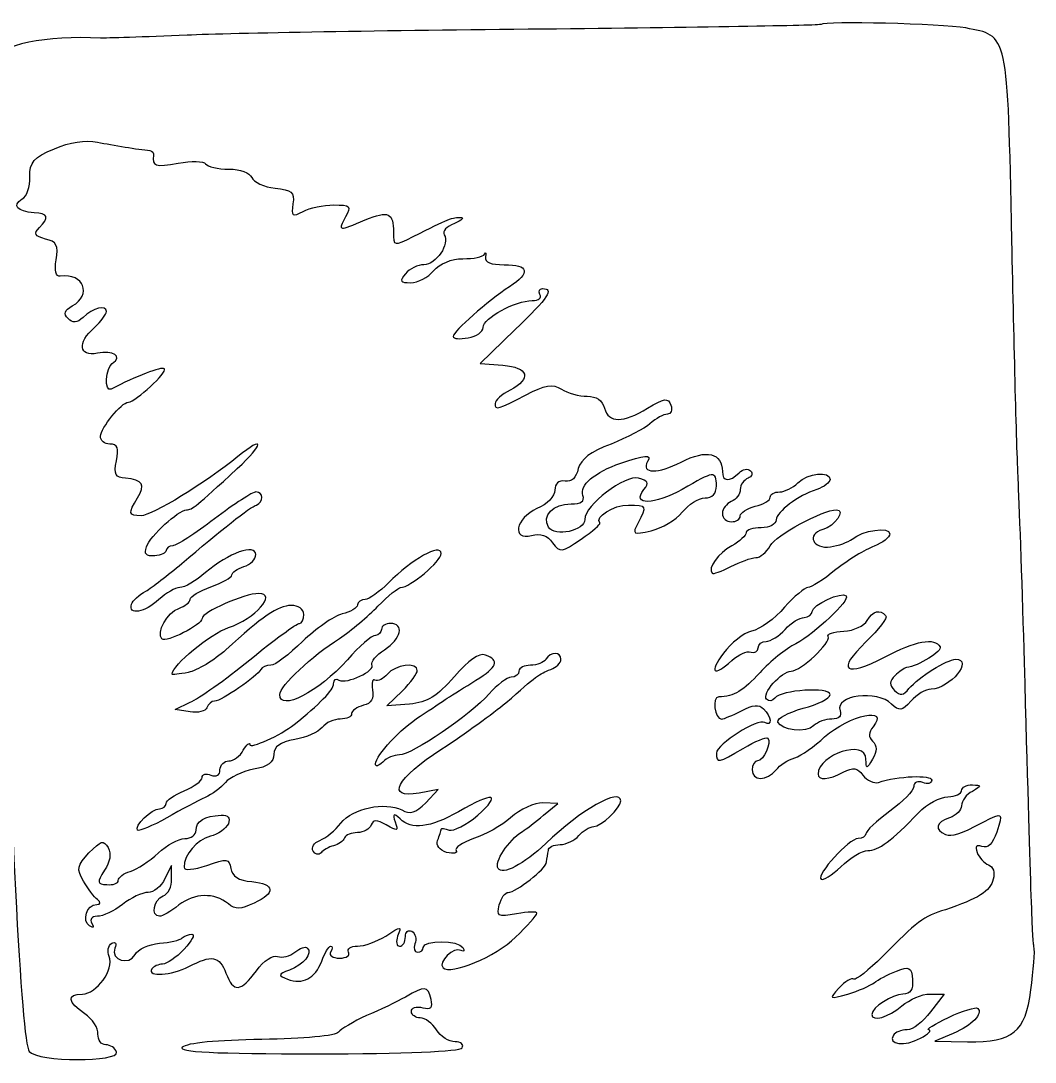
# Model space of a CAD drawing. Extents: x 0 to 69.4, y 0 to 30.3.
# Drawn here: x 42.81 to 45.754, y 8.082 to 11.106 of the extents above; entities that cross this region are included whole.
import ezdxf

# ---------------------------------------------------------------- set-up
doc = ezdxf.new("R2010")
doc.units = 0
doc.header["$MEASUREMENT"] = 0
doc.layers.get('0').update_dxf_attribs({"linetype": 'CONTINUOUS'})

msp = doc.modelspace()

# ---------------------------------------------------------------- linework, layer by layer
at = {"color": 0, "linetype": 'CONTINUOUS'}
for p, q in [((45.1325, 11.096), (45.1325, 11.096)), ((44.2438, 10.2089), (44.1431, 10.1117)), ((44.1431, 10.1117), (44.209, 10.1065)), ((45.32, 9.37913), (45.32, 9.37913)), ((43.8722, 9.11703), (43.9174, 9.16043)), ((43.2576, 9.10661), (43.3011, 9.12744)), ((43.3011, 9.09967), (43.2576, 9.10661)), ((43.9382, 9.12224), (43.8722, 9.11703)), ((44.0215, 8.87397), (43.966, 8.86356)), ((43.985, 8.83578), (44.0215, 8.87397)), ((44.3688, 8.83404), (44.3253, 8.83578)), ((44.3271, 8.79932), (44.3688, 8.83404)), ((43.4122, 8.77501), (43.4122, 8.77501)), ((43.2472, 8.65354), (43.2282, 8.61535)), ((43.2472, 8.61361), (43.2472, 8.65354)), ((43.926, 8.27165), (43.926, 8.27165)), ((45.4485, 8.28033), (45.4901, 8.28033)), ((45.4901, 8.28033), (45.4501, 8.22825)), ((45.5161, 8.16575), (45.4624, 8.14318)), ((45.4624, 8.14318), (45.5578, 8.14144))]:
    msp.add_line(p, q, dxfattribs=at)
for points in [[(45.5526, 11.0856), (45.4814, 11.0977), (45.1429, 11.1064), (45.1325, 11.096)], [(44.3236, 11.0821), (43.881, 11.0786), (43.4174, 11.0699), (43.2924, 11.0647)], [(45.1325, 11.096), (45.1307, 11.0925), (44.7662, 11.0873), (44.3236, 11.0821)], [(45.6862, 10.4676), (45.6742, 11.0769), (45.6758, 11.063), (45.5526, 11.0856)], [(43.0407, 11.056), (42.8844, 11.0647), (42.749, 11.0369), (42.7212, 10.9918)], [(43.2924, 11.0647), (43.1692, 11.0595), (43.0546, 11.056), (43.0407, 11.056)], [(42.9071, 10.7349), (42.9522, 10.754), (42.9972, 10.7609), (43.0319, 10.754)], [(43.0319, 10.754), (43.0789, 10.7453), (43.1483, 10.7331), (43.1847, 10.7297)], [(42.8358, 10.6533), (42.8358, 10.6967), (42.8462, 10.7088), (42.9071, 10.7349)], [(43.1847, 10.7297), (43.1917, 10.7279), (43.1951, 10.7227), (43.1951, 10.7158)], [(43.1951, 10.7158), (43.19, 10.6845), (43.2004, 10.681), (43.2664, 10.6932)], [(43.2664, 10.6932), (43.3046, 10.7001), (43.341, 10.6984), (43.3462, 10.6915)], [(43.3462, 10.6915), (43.3514, 10.6828), (43.381, 10.6758), (43.4139, 10.6758)], [(43.4139, 10.6758), (43.4469, 10.6758), (43.4747, 10.6654), (43.4799, 10.6515)], [(42.8133, 10.5891), (42.8272, 10.596), (42.8376, 10.6255), (42.8358, 10.6533)], [(43.4799, 10.6515), (43.4851, 10.6377), (43.5164, 10.6238), (43.5476, 10.6203)], [(43.5476, 10.6203), (43.5962, 10.6151), (43.6049, 10.6099), (43.5997, 10.5752)], [(42.8481, 10.5492), (42.7994, 10.5526), (42.7837, 10.57), (42.8133, 10.5891)], [(43.5997, 10.5752), (43.5944, 10.5387), (43.5979, 10.537), (43.6292, 10.5526)], [(43.6292, 10.5526), (43.6483, 10.563), (43.6882, 10.5717), (43.7178, 10.5717)], [(43.7178, 10.5717), (43.7664, 10.5717), (43.7699, 10.5683), (43.7525, 10.537)], [(43.8097, 10.5283), (43.8775, 10.5561), (43.8914, 10.5492), (43.8914, 10.4919)], [(42.8636, 10.5058), (42.8932, 10.5353), (42.8897, 10.5474), (42.8481, 10.5492)], [(43.7525, 10.537), (43.7299, 10.4953), (43.7317, 10.4953), (43.8097, 10.5283)], [(43.9486, 10.4797), (44.051, 10.5318), (44.0649, 10.537), (44.0857, 10.5353)], [(44.0857, 10.5353), (44.0979, 10.5353), (44.091, 10.5283), (44.0683, 10.5179)], [(42.881, 10.4728), (42.8497, 10.4814), (42.8462, 10.4884), (42.8636, 10.5058)], [(44.0683, 10.5179), (44.0458, 10.5092), (44.0319, 10.4953), (44.0389, 10.4849)], [(42.9122, 10.412), (42.9192, 10.4537), (42.914, 10.4658), (42.881, 10.4728)], [(43.8914, 10.4919), (43.8914, 10.4519), (43.8931, 10.4519), (43.9486, 10.4797)], [(44.0389, 10.4849), (44.0563, 10.4589), (44.0146, 10.3981), (43.9799, 10.3981)], [(45.7054, 9.76449), (45.7001, 9.85129), (45.6932, 10.1673), (45.6862, 10.4676)], [(44.1569, 10.4294), (44.1604, 10.4363), (44.1604, 10.4311), (44.1586, 10.4207)], [(42.9244, 10.3651), (42.9122, 10.3634), (42.9071, 10.3808), (42.9122, 10.412)], [(44.0076, 10.3808), (44.0267, 10.4016), (44.0597, 10.4155), (44.0926, 10.4155)], [(44.0926, 10.4155), (44.1239, 10.4155), (44.1517, 10.4207), (44.1569, 10.4294)], [(44.1586, 10.4207), (44.1551, 10.4051), (44.1743, 10.3981), (44.2125, 10.3981)], [(42.9592, 10.2783), (43.0164, 10.3113), (42.9938, 10.3738), (42.9244, 10.3651)], [(43.9799, 10.3981), (43.9625, 10.3981), (43.9382, 10.386), (43.926, 10.3721)], [(43.9417, 10.346), (43.9625, 10.346), (43.9919, 10.3617), (44.0076, 10.3808)], [(44.2125, 10.3981), (44.2854, 10.3981), (44.2906, 10.3755), (44.2281, 10.3339)], [(43.926, 10.3721), (43.9087, 10.3495), (43.9104, 10.346), (43.9417, 10.346)], [(44.2281, 10.3339), (44.1656, 10.2939), (44.0649, 10.2037), (44.0649, 10.1898)], [(44.3236, 10.3287), (44.3583, 10.3287), (44.3426, 10.3044), (44.2438, 10.2089)], [(44.3167, 10.3113), (44.3114, 10.3217), (44.3149, 10.3287), (44.3236, 10.3287)], [(43.0581, 10.2627), (43.0581, 10.2818), (43.0199, 10.2731), (42.9903, 10.2453)], [(44.1517, 10.2158), (44.1517, 10.2436), (44.2454, 10.2939), (44.294, 10.2939)], [(44.294, 10.2939), (44.3132, 10.2939), (44.3218, 10.3026), (44.3167, 10.3113)], [(42.9469, 10.2419), (42.9331, 10.2558), (42.9365, 10.2662), (42.9592, 10.2783)], [(43.0233, 10.2158), (43.0424, 10.2332), (43.0581, 10.254), (43.0581, 10.2627)], [(42.9903, 10.2453), (42.9729, 10.228), (42.9608, 10.228), (42.9469, 10.2419)], [(43.0319, 10.1412), (42.9782, 10.1308), (42.9729, 10.1707), (43.0233, 10.2158)], [(44.1083, 10.1863), (44.1326, 10.1898), (44.1517, 10.2037), (44.1517, 10.2158)], [(44.0649, 10.1898), (44.0649, 10.1828), (44.084, 10.1811), (44.1083, 10.1863)], [(43.0754, 10.1117), (43.1067, 10.1308), (43.0771, 10.1516), (43.0319, 10.1412)], [(43.0719, 10.0371), (43.0511, 10.0266), (43.0563, 10.0996), (43.0754, 10.1117)], [(43.2264, 10.0961), (43.2194, 10.103), (43.1431, 10.0735), (43.0719, 10.0371)], [(44.209, 10.1065), (44.2836, 10.0996), (44.294, 10.0683), (44.2299, 10.0336)], [(43.1222, 9.99886), (43.1431, 10.0006), (43.2368, 10.0857), (43.2264, 10.0961)], [(44.275, 10.0197), (44.3322, 10.0492), (44.3531, 10.0527), (44.3792, 10.0371)], [(44.2299, 10.0336), (44.2056, 10.0214), (44.1864, 10.0041), (44.1864, 9.99539)], [(44.1864, 9.99539), (44.1864, 9.97456), (44.1951, 9.97803), (44.275, 10.0197)], [(44.3792, 10.0371), (44.3964, 10.0249), (44.4311, 10.0162), (44.4537, 10.0162)], [(44.4537, 10.0162), (44.4797, 10.0162), (44.4989, 10.0041), (44.504, 9.9815)], [(44.629, 9.9815), (44.6776, 10.011), (44.6881, 10.0128), (44.6968, 9.99018)], [(43.0407, 9.8999), (43.0424, 9.92421), (43.1014, 9.99886), (43.1222, 9.99886)], [(44.504, 9.9815), (44.5162, 9.9381), (44.5579, 9.9381), (44.629, 9.9815)], [(44.6968, 9.99018), (44.7019, 9.97629), (44.6968, 9.96414), (44.6864, 9.96414)], [(44.6864, 9.96414), (44.676, 9.96414), (44.6533, 9.95199), (44.636, 9.93636)], [(44.636, 9.93636), (44.6204, 9.92247), (44.5683, 9.89643), (44.5232, 9.87733)], [(43.0685, 9.87733), (43.0528, 9.87733), (43.0407, 9.88775), (43.0407, 9.8999)], [(43.4382, 9.80615), (43.5164, 9.87907), (43.5181, 9.90511), (43.44, 9.84088)], [(43.0875, 9.82872), (43.0944, 9.86518), (43.091, 9.87733), (43.0685, 9.87733)], [(44.5232, 9.87733), (44.4624, 9.85476), (44.4364, 9.83393), (44.4276, 9.80615)], [(44.7263, 9.82525), (44.801, 9.86344), (44.8461, 9.85129), (44.8461, 9.79747)], [(43.1136, 9.77838), (43.084, 9.78011), (43.0789, 9.78879), (43.0875, 9.82872)], [(43.44, 9.84088), (43.3479, 9.76622), (43.19, 9.66906), (43.1587, 9.66906)], [(44.551, 9.82178), (44.6204, 9.84608), (44.6429, 9.84782), (44.629, 9.82699)], [(43.2907, 9.68642), (43.3081, 9.68642), (43.3167, 9.6951), (43.4382, 9.80615)], [(44.4276, 9.80615), (44.4225, 9.78011), (44.4086, 9.76622), (44.3894, 9.76969)], [(44.4415, 9.72803), (44.4294, 9.75754), (44.4763, 9.79574), (44.551, 9.82178)], [(44.629, 9.82699), (44.6082, 9.79053), (44.6603, 9.79053), (44.7263, 9.82525)], [(44.8287, 9.75581), (44.8287, 9.80094), (44.8218, 9.79921), (44.7297, 9.74539)], [(44.8946, 9.794), (44.905, 9.80442), (44.9207, 9.80789), (44.9276, 9.79921)], [(44.9276, 9.79921), (44.9362, 9.79226), (44.9311, 9.78185), (44.9207, 9.77838)], [(45.0647, 9.76449), (45.0943, 9.794), (45.1585, 9.79921), (45.1585, 9.7749)], [(43.1483, 9.72108), (43.1726, 9.75928), (43.1639, 9.77317), (43.1136, 9.77838)], [(44.3894, 9.76969), (44.3704, 9.77317), (44.36, 9.76275), (44.36, 9.74365)], [(44.6031, 9.77838), (44.5631, 9.78879), (44.4468, 9.70031), (44.4468, 9.65864)], [(44.6186, 9.74539), (44.6343, 9.76449), (44.6308, 9.77143), (44.6031, 9.77838)], [(44.8461, 9.79747), (44.8461, 9.76796), (44.8668, 9.76622), (44.8946, 9.794)], [(44.9207, 9.77838), (44.9085, 9.77317), (44.8981, 9.75928), (44.8981, 9.74539)], [(45.1585, 9.7749), (45.1585, 9.76622), (45.1411, 9.75233), (45.1203, 9.74539)], [(43.4921, 9.73844), (43.4833, 9.73844), (43.4296, 9.70378), (43.3722, 9.66038)], [(43.4938, 9.70031), (43.5146, 9.70893), (43.5146, 9.73844), (43.4921, 9.73844)], [(44.36, 9.74365), (44.36, 9.72629), (44.3375, 9.70204), (44.3079, 9.68989)], [(44.7297, 9.74539), (44.6499, 9.70031), (44.5804, 9.69857), (44.6186, 9.74539)], [(44.7957, 9.72108), (44.8165, 9.72108), (44.8287, 9.73324), (44.8287, 9.75581)], [(44.8981, 9.74539), (44.8981, 9.7315), (44.886, 9.71588), (44.8721, 9.71067)], [(44.9849, 9.72282), (44.9849, 9.7315), (44.9971, 9.73844), (45.0126, 9.73844)], [(45.1203, 9.74539), (45.0647, 9.72803), (45.004, 9.68121), (45.0022, 9.6569)], [(45.0126, 9.73844), (45.0265, 9.73844), (45.0508, 9.7506), (45.0647, 9.76449)], [(45.7228, 9.24371), (45.7175, 9.4451), (45.7089, 9.67947), (45.7054, 9.76449)], [(43.1587, 9.66906), (43.1222, 9.66906), (43.1206, 9.676), (43.1483, 9.72108)], [(44.4068, 9.70378), (44.4364, 9.70378), (44.4468, 9.71067), (44.4415, 9.72803)], [(44.7297, 9.67947), (44.7471, 9.70204), (44.7767, 9.72108), (44.7957, 9.72108)], [(44.8721, 9.71067), (44.8582, 9.70378), (44.8461, 9.68989), (44.8461, 9.676)], [(44.9415, 9.69683), (44.9658, 9.70204), (44.9849, 9.71414), (44.9849, 9.72282)], [(42.7543, 9.70378), (42.7768, 8.80453), (42.8115, 8.14144), (42.8342, 8.11367)], [(43.1743, 9.57878), (43.1865, 9.61176), (43.2664, 9.68468), (43.2907, 9.68642)], [(43.2768, 9.53017), (43.3879, 9.62565), (43.4764, 9.6951), (43.4938, 9.70031)], [(44.3079, 9.68989), (44.2454, 9.66211), (44.2333, 9.59614), (44.2924, 9.61176)], [(44.341, 9.63607), (44.3218, 9.66906), (44.3549, 9.70378), (44.4068, 9.70378)], [(44.4901, 9.64822), (44.4746, 9.66558), (44.5301, 9.70031), (44.5735, 9.70031)], [(44.5735, 9.70031), (44.6274, 9.70031), (44.6274, 9.69683), (44.6013, 9.64822)], [(44.6394, 9.62565), (44.6707, 9.6326), (44.7107, 9.6569), (44.7297, 9.67947)], [(44.8981, 9.66906), (44.8981, 9.67774), (44.9172, 9.68989), (44.9415, 9.69683)], [(44.9849, 9.58225), (45.0006, 9.61176), (45.1376, 9.68642), (45.1776, 9.68642)], [(45.1776, 9.68642), (45.2054, 9.68642), (45.1724, 9.63781), (45.1376, 9.62913)], [(43.3722, 9.66038), (43.3167, 9.61697), (43.2611, 9.58225), (43.2507, 9.58225)], [(44.4468, 9.65864), (44.4468, 9.62565), (44.36, 9.60656), (44.341, 9.63607)], [(44.4364, 9.60135), (44.4693, 9.62392), (44.4936, 9.64475), (44.4901, 9.64822)], [(44.6013, 9.64822), (44.5839, 9.61524), (44.5857, 9.6135), (44.6394, 9.62565)], [(44.8461, 9.676), (44.8461, 9.66211), (44.8582, 9.65169), (44.8721, 9.65169)], [(44.8721, 9.65169), (44.886, 9.65169), (44.8981, 9.65864), (44.8981, 9.66906)], [(45.0022, 9.6569), (45.0022, 9.64475), (44.9832, 9.63433), (44.9589, 9.63433)], [(44.2924, 9.61176), (44.3183, 9.61871), (44.3392, 9.61176), (44.3531, 9.59093)], [(44.9154, 9.62044), (44.9154, 9.61176), (44.8964, 9.5944), (44.8737, 9.58225)], [(44.9589, 9.63433), (44.9346, 9.63433), (44.9154, 9.62739), (44.9154, 9.62044)], [(45.1376, 9.62913), (45.089, 9.61524), (45.1082, 9.57183), (45.1603, 9.57878)], [(45.2228, 9.60135), (45.2522, 9.62739), (45.3321, 9.63781), (45.3321, 9.61697)], [(45.3321, 9.61697), (45.3321, 9.60656), (45.3112, 9.59093), (45.2869, 9.58051)], [(43.4921, 9.55621), (43.4921, 9.58919), (43.4122, 9.56142), (43.3462, 9.50413)], [(44.0301, 9.55968), (44.0301, 9.59093), (43.9433, 9.54232), (43.8775, 9.47461)], [(44.3531, 9.59093), (44.3757, 9.56142), (44.3792, 9.56142), (44.4364, 9.60135)], [(45.1603, 9.57878), (45.1828, 9.58225), (45.2106, 9.59267), (45.2228, 9.60135)], [(43.1986, 9.55274), (43.1726, 9.551), (43.1674, 9.55794), (43.1743, 9.57878)], [(43.2317, 9.56836), (43.2317, 9.56142), (43.216, 9.55447), (43.1986, 9.55274)], [(43.2507, 9.58225), (43.2403, 9.58225), (43.2317, 9.57531), (43.2317, 9.56836)], [(43.4574, 9.52149), (43.4764, 9.52669), (43.4921, 9.54406), (43.4921, 9.55621)], [(43.9121, 9.46072), (43.9399, 9.46072), (44.0301, 9.53711), (44.0301, 9.55968)], [(44.8737, 9.58225), (44.8339, 9.56142), (44.8026, 9.51628), (44.8165, 9.50239)], [(44.9432, 9.54753), (44.9554, 9.54753), (44.9744, 9.56315), (44.9849, 9.58225)], [(45.2869, 9.58051), (45.261, 9.57183), (45.2106, 9.54058), (45.1758, 9.51281)], [(43.1726, 9.45031), (43.19, 9.46072), (43.2368, 9.49718), (43.2768, 9.53017)], [(44.8703, 9.52149), (44.8981, 9.53538), (44.9293, 9.54753), (44.9432, 9.54753)], [(43.3462, 9.50413), (43.3185, 9.47982), (43.2854, 9.46072), (43.2715, 9.46072)], [(43.3618, 9.46246), (43.3949, 9.47461), (43.4226, 9.49024), (43.4226, 9.49718)], [(43.4226, 9.49718), (43.4226, 9.50413), (43.4382, 9.51628), (43.4574, 9.52149)], [(44.8165, 9.50239), (44.8183, 9.49892), (44.8443, 9.5076), (44.8703, 9.52149)], [(45.1758, 9.51281), (45.1394, 9.48329), (45.1029, 9.46072), (45.0943, 9.46072)], [(43.8775, 9.47461), (43.8514, 9.44857), (43.8201, 9.426), (43.8097, 9.426)], [(43.131, 9.41211), (43.1344, 9.42253), (43.1535, 9.43989), (43.1726, 9.45031)], [(43.2715, 9.46072), (43.2576, 9.46072), (43.2317, 9.4451), (43.2108, 9.426)], [(43.3011, 9.426), (43.3011, 9.43468), (43.3289, 9.45031), (43.3618, 9.46246)], [(43.5007, 9.44336), (43.459, 9.44336), (43.3358, 9.38954), (43.3358, 9.37044)], [(43.4122, 9.3444), (43.4903, 9.37044), (43.5546, 9.44336), (43.5007, 9.44336)], [(43.8462, 9.4069), (43.8757, 9.43642), (43.9053, 9.46072), (43.9121, 9.46072)], [(45.0943, 9.46072), (45.0856, 9.46072), (45.0543, 9.43468), (45.0265, 9.40343)], [(45.2054, 9.43642), (45.2175, 9.42426), (45.1151, 9.32704), (45.0596, 9.29753)], [(45.1064, 9.39128), (45.1064, 9.41038), (45.1932, 9.45031), (45.2054, 9.43642)], [(43.2108, 9.426), (43.1692, 9.38781), (43.1206, 9.37913), (43.131, 9.41211)], [(43.2681, 9.39996), (43.2854, 9.4069), (43.3011, 9.41732), (43.3011, 9.426)], [(43.5944, 9.40864), (43.5563, 9.40864), (43.5094, 9.37565), (43.4053, 9.28017)], [(43.631, 9.3826), (43.631, 9.39822), (43.6153, 9.40864), (43.5944, 9.40864)], [(43.7351, 9.31315), (43.7681, 9.33572), (43.8185, 9.37739), (43.8462, 9.4069)], [(43.7872, 9.41038), (43.7872, 9.40169), (43.7664, 9.38954), (43.7421, 9.38433)], [(43.8097, 9.426), (43.7976, 9.426), (43.7872, 9.41906), (43.7872, 9.41038)], [(43.2194, 9.31142), (43.2021, 9.32878), (43.2351, 9.38954), (43.2681, 9.39996)], [(43.6188, 9.35656), (43.6257, 9.35656), (43.631, 9.36871), (43.631, 9.3826)], [(43.7421, 9.38433), (43.7178, 9.37739), (43.6657, 9.34093), (43.6275, 9.30447)], [(45.0265, 9.40343), (44.9987, 9.37044), (44.9554, 9.33919), (44.9311, 9.33399)], [(45.0839, 9.37392), (45.096, 9.37392), (45.1064, 9.3826), (45.1064, 9.39128)], [(45.32, 9.37913), (45.3269, 9.37392), (45.3008, 9.33919), (45.2626, 9.30274)], [(45.2661, 9.36524), (45.2835, 9.39301), (45.3026, 9.39822), (45.32, 9.37913)], [(43.3358, 9.37044), (43.3358, 9.35308), (43.2317, 9.29926), (43.2194, 9.31142)], [(43.249, 9.20904), (43.249, 9.23503), (43.3601, 9.32704), (43.4122, 9.3444)], [(43.4747, 9.25065), (43.5458, 9.30968), (43.6101, 9.35656), (43.6188, 9.35656)], [(43.8826, 9.35656), (43.8688, 9.35656), (43.8567, 9.34961), (43.8567, 9.33919)], [(43.8653, 9.28017), (43.9139, 9.31142), (43.9243, 9.35656), (43.8826, 9.35656)], [(45.0283, 9.33919), (45.0457, 9.35829), (45.07, 9.37392), (45.0839, 9.37392)], [(45.1985, 9.33399), (45.2279, 9.33572), (45.2592, 9.34961), (45.2661, 9.36524)], [(43.8393, 9.32183), (43.8289, 9.32183), (43.7924, 9.29058), (43.7576, 9.25065)], [(43.8567, 9.33919), (43.8567, 9.33051), (43.8479, 9.32183), (43.8393, 9.32183)], [(44.9311, 9.33399), (44.9085, 9.32878), (44.8703, 9.29926), (44.8496, 9.26975)], [(44.9728, 9.30447), (44.9867, 9.30447), (45.011, 9.3201), (45.0283, 9.33919)], [(45.0457, 9.21772), (45.0735, 9.21772), (45.1619, 9.301), (45.1533, 9.31836)], [(45.1533, 9.31836), (45.1481, 9.32531), (45.1689, 9.33225), (45.1985, 9.33399)], [(45.3182, 9.25933), (45.4068, 9.30621), (45.4624, 9.31663), (45.4779, 9.28885)], [(43.6275, 9.30447), (43.5893, 9.26628), (43.5476, 9.23503), (43.5354, 9.23503)], [(43.5615, 9.15001), (43.5615, 9.17432), (43.6553, 9.26281), (43.7351, 9.31315)], [(44.9293, 9.27322), (44.9397, 9.26975), (44.9501, 9.27496), (44.9501, 9.28538)], [(44.9501, 9.28538), (44.9501, 9.29579), (44.9606, 9.30447), (44.9728, 9.30447)], [(45.0596, 9.29753), (45.03, 9.28364), (44.9849, 9.24544), (44.9554, 9.21425)], [(45.2626, 9.30274), (45.1758, 9.21946), (45.2019, 9.19863), (45.3182, 9.25933)], [(45.4779, 9.28885), (45.4867, 9.27669), (45.4138, 9.23156), (45.3807, 9.22814)], [(43.4053, 9.28017), (43.3706, 9.24892), (43.3219, 9.21946), (43.2958, 9.21425)], [(43.8289, 9.23676), (43.8254, 9.24371), (43.841, 9.26454), (43.8653, 9.28017)], [(44.1586, 9.26454), (44.1396, 9.27149), (44.11, 9.25065), (44.0683, 9.2021)], [(44.1308, 9.19168), (44.1933, 9.22988), (44.2003, 9.24892), (44.1586, 9.26454)], [(44.3774, 9.25239), (44.3774, 9.27496), (44.3479, 9.27496), (44.334, 9.25239)], [(44.8496, 9.26975), (44.8061, 9.21251), (44.82, 9.20036), (44.8737, 9.24892)], [(44.8737, 9.24892), (44.8929, 9.26628), (44.9172, 9.27843), (44.9293, 9.27322)], [(43.3011, 9.12744), (43.3254, 9.13786), (43.4035, 9.19342), (43.4747, 9.25065)], [(43.5354, 9.23503), (43.5233, 9.23503), (43.5094, 9.22988), (43.506, 9.22293)], [(43.7576, 9.25065), (43.6726, 9.15696), (43.5615, 9.09967), (43.5615, 9.15001)], [(43.7333, 9.19168), (43.756, 9.17953), (43.841, 9.21946), (43.8289, 9.23676)], [(43.9607, 9.21946), (43.9607, 9.24544), (43.8965, 9.23676), (43.874, 9.20904)], [(44.2889, 9.23503), (44.2715, 9.23503), (44.2558, 9.22814), (44.2558, 9.21772)], [(44.334, 9.25239), (44.3287, 9.24371), (44.3079, 9.23503), (44.2889, 9.23503)], [(44.3479, 9.22293), (44.3635, 9.22814), (44.3774, 9.24197), (44.3774, 9.25239)], [(45.3807, 9.22814), (45.3737, 9.2264), (45.3582, 9.21599), (45.3478, 9.20557)], [(45.3876, 9.16738), (45.4154, 9.20036), (45.4987, 9.25239), (45.5231, 9.25239)], [(45.5231, 9.25239), (45.5769, 9.25239), (45.5075, 9.16738), (45.4519, 9.16564)], [(45.7506, 8.41917), (45.7453, 8.44521), (45.7418, 8.56674), (45.7228, 9.24371)], [(43.2958, 9.21425), (43.2699, 9.20904), (43.249, 9.20731), (43.249, 9.20904)], [(43.506, 9.22293), (43.4972, 9.20383), (43.3914, 9.13092), (43.3722, 9.13092)], [(43.7178, 9.18126), (43.7178, 9.19342), (43.7247, 9.19863), (43.7333, 9.19168)], [(43.8375, 9.19168), (43.8306, 9.19689), (43.8271, 9.18474), (43.8306, 9.1639)], [(43.874, 9.20904), (43.8618, 9.19515), (43.8462, 9.18821), (43.8375, 9.19168)], [(43.9174, 9.16043), (43.9417, 9.18474), (43.9607, 9.21251), (43.9607, 9.21946)], [(44.0683, 9.2021), (44.0181, 9.14481), (43.9903, 9.12744), (43.9382, 9.12224)], [(44.2333, 9.20036), (44.2211, 9.20036), (44.1917, 9.17779), (44.169, 9.15175)], [(44.2176, 9.12571), (44.3079, 9.20557), (44.3132, 9.20904), (44.3479, 9.22293)], [(44.2558, 9.21772), (44.2558, 9.20904), (44.2454, 9.20036), (44.2333, 9.20036)], [(44.9554, 9.21425), (44.9068, 9.16043), (44.8807, 9.14481), (44.8357, 9.14307)], [(44.9744, 9.13613), (44.9589, 9.15175), (45.0179, 9.21772), (45.0457, 9.21772)], [(45.3478, 9.20557), (45.3304, 9.18821), (45.3304, 9.17779), (45.346, 9.16217)], [(43.6032, 9.06321), (43.6761, 9.1205), (43.7178, 9.1639), (43.7178, 9.18126)], [(43.8306, 9.1639), (43.8358, 9.13786), (43.8271, 9.12397), (43.8046, 9.11876)], [(44.0475, 9.1396), (44.0632, 9.14828), (44.0996, 9.17258), (44.1308, 9.19168)], [(45.1585, 9.15001), (45.1585, 9.17258), (45.0161, 9.1639), (44.9987, 9.1396)], [(45.3374, 9.12224), (45.2957, 9.1639), (45.1707, 9.14828), (45.1881, 9.10314)], [(45.346, 9.16217), (45.3617, 9.14654), (45.3721, 9.14654), (45.3876, 9.16738)], [(45.4519, 9.16564), (45.4362, 9.16564), (45.4103, 9.15001), (45.3929, 9.13092)], [(44.169, 9.15175), (44.1153, 9.09099), (43.9451, 8.97467), (43.9087, 8.97467)], [(43.9694, 9.08751), (43.9989, 9.10661), (44.0336, 9.12918), (44.0475, 9.1396)], [(44.8357, 9.14307), (44.8149, 9.14307), (44.8235, 9.07883), (44.8443, 9.07883)], [(44.9987, 9.1396), (44.9918, 9.13092), (44.9814, 9.12918), (44.9744, 9.13613)], [(45.0804, 9.11008), (45.1237, 9.1205), (45.1585, 9.1396), (45.1585, 9.15001)], [(43.3497, 9.11182), (43.3462, 9.1014), (43.3236, 9.09619), (43.3011, 9.09967)], [(43.3722, 9.13092), (43.3636, 9.13092), (43.3532, 9.12224), (43.3497, 9.11182)], [(43.8046, 9.11876), (43.7854, 9.11356), (43.7699, 9.10314), (43.7699, 9.09446)], [(44.0319, 8.99203), (44.0979, 9.03543), (44.1813, 9.09619), (44.2176, 9.12571)], [(44.8443, 9.07883), (44.8496, 9.07883), (44.8756, 9.08925), (44.9015, 9.10314)], [(44.9015, 9.10314), (44.9346, 9.1205), (44.9519, 9.12224), (44.9658, 9.10835)], [(44.9658, 9.10835), (44.9883, 9.08578), (44.9918, 9.05626), (44.9693, 9.06842)], [(45.0075, 9.07015), (45.004, 9.08057), (45.0369, 9.09793), (45.0804, 9.11008)], [(45.1429, 9.02675), (45.2158, 9.09099), (45.3339, 9.11703), (45.2835, 9.05626)], [(45.1881, 9.10314), (45.1932, 9.08751), (45.1846, 9.07883), (45.1638, 9.07883)], [(45.3929, 9.13092), (45.3668, 9.1014), (45.3599, 9.1014), (45.3374, 9.12224)], [(43.7368, 9.07883), (43.7194, 9.07883), (43.6951, 9.06842), (43.6847, 9.05453)], [(43.7699, 9.09446), (43.7699, 9.08578), (43.756, 9.07883), (43.7368, 9.07883)], [(43.8393, 8.94863), (43.841, 8.97467), (43.9121, 9.05106), (43.9694, 9.08751)], [(44.9693, 9.06842), (44.9485, 9.08231), (44.8304, 9.00592), (44.8287, 8.97988)], [(45.1638, 9.07883), (45.1464, 9.07883), (45.1221, 9.07015), (45.1117, 9.05974)], [(43.4747, 9.00418), (43.4747, 8.99203), (43.565, 9.03196), (43.6032, 9.06321)], [(43.6847, 9.05453), (43.6726, 9.04064), (43.6379, 9.02501), (43.6049, 9.01981)], [(45.1117, 9.05974), (45.089, 9.03717), (45.0161, 9.04585), (45.0075, 9.07015)], [(45.2835, 9.05626), (45.2696, 9.0389), (45.2696, 9.02675), (45.2818, 9.0146)], [(43.4556, 8.98856), (43.466, 9.00418), (43.4747, 9.01286), (43.4747, 9.00418)], [(43.6049, 9.01981), (43.5615, 9.01113), (43.5442, 8.99897), (43.5442, 8.9764)], [(44.9068, 8.99376), (44.9415, 9.0146), (44.9728, 9.02675), (44.9779, 9.02328)], [(44.9779, 9.02328), (44.9901, 9.01113), (44.9658, 8.95731), (44.9485, 8.95731)], [(45.0561, 8.96599), (45.0751, 8.97293), (45.1133, 8.99897), (45.1429, 9.02675)], [(45.2626, 8.96251), (45.2626, 9.02154), (45.1256, 8.9764), (45.1237, 8.91911)], [(45.2818, 9.0146), (45.2957, 9.00071), (45.2957, 8.98682), (45.2818, 8.96251)], [(43.4139, 8.95731), (43.4261, 8.95731), (43.4469, 8.97119), (43.4556, 8.98856)], [(43.966, 8.86356), (43.8671, 8.84619), (43.8983, 8.90522), (44.0319, 8.99203)], [(44.8287, 8.97988), (44.8287, 8.95036), (44.8339, 8.95036), (44.9068, 8.99376)], [(43.3879, 8.93126), (43.3879, 8.94515), (43.4, 8.95731), (43.4139, 8.95731)], [(43.5442, 8.9764), (43.5442, 8.95383), (43.5268, 8.93994), (43.4851, 8.933)], [(43.8601, 8.95383), (43.8479, 8.94168), (43.8393, 8.93994), (43.8393, 8.94863)], [(43.9087, 8.97467), (43.8931, 8.97467), (43.8722, 8.96599), (43.8601, 8.95383)], [(44.9485, 8.95731), (44.9397, 8.95731), (44.9328, 8.94515), (44.9328, 8.93126)], [(45.0022, 8.93126), (45.0126, 8.94515), (45.0369, 8.96078), (45.0561, 8.96599)], [(45.2818, 8.96251), (45.2644, 8.933), (45.2644, 8.933), (45.2626, 8.96251)], [(43.3358, 8.90869), (43.3358, 8.91911), (43.3479, 8.92258), (43.3618, 8.91564)], [(43.3618, 8.91564), (43.3775, 8.91043), (43.3879, 8.91564), (43.3879, 8.93126)], [(43.4851, 8.933), (43.4521, 8.92606), (43.4157, 8.90869), (43.4035, 8.89481)], [(44.9328, 8.93126), (44.9328, 8.89828), (44.9744, 8.89828), (45.0022, 8.93126)], [(45.1237, 8.91911), (45.1237, 8.90001), (45.155, 8.90175), (45.1967, 8.92432)], [(45.1967, 8.92432), (45.2263, 8.93994), (45.2383, 8.93821), (45.254, 8.91564)], [(43.2837, 8.8705), (43.3132, 8.88265), (43.3358, 8.90001), (43.3358, 8.90869)], [(43.4035, 8.89481), (43.3914, 8.87918), (43.3653, 8.86008), (43.3444, 8.8514)], [(45.254, 8.91564), (45.2661, 8.90001), (45.2869, 8.89133), (45.2992, 8.89481)], [(45.2992, 8.89481), (45.3547, 8.9139), (45.4536, 8.91738), (45.4536, 8.90175)], [(45.4276, 8.89481), (45.4138, 8.90001), (45.4015, 8.89481), (45.4015, 8.88265)], [(45.4536, 8.90175), (45.4536, 8.89133), (45.4415, 8.88786), (45.4276, 8.89481)], [(43.2317, 8.83404), (43.2317, 8.84272), (43.256, 8.85835), (43.2837, 8.8705)], [(44.1361, 8.79932), (44.2072, 8.86356), (44.1813, 8.86876), (44.0806, 8.80974)], [(44.551, 8.84099), (44.551, 8.88092), (44.4346, 8.81494), (44.334, 8.71778)], [(45.4015, 8.88265), (45.4015, 8.8705), (45.3703, 8.83925), (45.3321, 8.81147)], [(45.5006, 8.85314), (45.5231, 8.85314), (45.5404, 8.86182), (45.5404, 8.8705)], [(45.5404, 8.8705), (45.5404, 8.88092), (45.5543, 8.88786), (45.5717, 8.88786)], [(45.5717, 8.86876), (45.5543, 8.86008), (45.5404, 8.84099), (45.5404, 8.8271)], [(45.5717, 8.88786), (45.5994, 8.88613), (45.5994, 8.88613), (45.5717, 8.86876)], [(43.2125, 8.81842), (43.2229, 8.81842), (43.2317, 8.82536), (43.2317, 8.83404)], [(43.3444, 8.8514), (43.3254, 8.84272), (43.275, 8.81494), (43.2333, 8.79238)], [(43.7386, 8.77675), (43.7733, 8.82015), (43.8671, 8.83925), (43.9156, 8.81494)], [(43.9156, 8.81494), (43.9399, 8.80106), (43.9556, 8.80626), (43.985, 8.83578)], [(44.3253, 8.83578), (44.301, 8.83578), (44.2593, 8.81668), (44.2315, 8.79238)], [(44.4728, 8.76633), (44.4936, 8.76633), (44.551, 8.82015), (44.551, 8.84099)], [(45.4154, 8.80626), (45.4397, 8.83231), (45.4797, 8.85314), (45.5006, 8.85314)], [(43.1483, 8.75597), (43.1379, 8.76807), (43.19, 8.81842), (43.2125, 8.81842)], [(43.3914, 8.79932), (43.4122, 8.80106), (43.4174, 8.79238), (43.4122, 8.77501)], [(43.9104, 8.7889), (43.8914, 8.80626), (43.8879, 8.80453), (43.8965, 8.78022)], [(44.0806, 8.80974), (43.9954, 8.76286), (43.9451, 8.75597), (43.9104, 8.7889)], [(45.3321, 8.81147), (45.2939, 8.78196), (45.2626, 8.75424), (45.2626, 8.74556)], [(45.2679, 8.69694), (45.2992, 8.69694), (45.3374, 8.72472), (45.4154, 8.80626)], [(45.5404, 8.8271), (45.5404, 8.81494), (45.5249, 8.79758), (45.5057, 8.79238)], [(45.6047, 8.78022), (45.6603, 8.80974), (45.6619, 8.808), (45.6429, 8.75076)], [(43.2333, 8.79238), (43.1917, 8.76807), (43.1535, 8.7525), (43.1483, 8.75597)], [(43.3185, 8.75597), (43.3185, 8.78196), (43.3428, 8.79758), (43.3914, 8.79932)], [(43.4122, 8.77501), (43.4053, 8.76113), (43.3826, 8.74382), (43.3601, 8.73861)], [(43.6778, 8.72646), (43.6951, 8.7334), (43.7229, 8.75597), (43.7386, 8.77675)], [(43.8271, 8.77154), (43.8219, 8.75939), (43.8046, 8.74903), (43.7872, 8.74903)], [(43.8706, 8.77154), (43.8428, 8.78717), (43.8324, 8.78717), (43.8271, 8.77154)], [(43.8965, 8.78022), (43.9053, 8.7525), (43.9035, 8.7525), (43.8706, 8.77154)], [(44.0528, 8.75597), (44.0649, 8.7525), (44.1031, 8.77154), (44.1361, 8.79932)], [(44.2315, 8.79238), (44.2056, 8.76981), (44.1569, 8.74208), (44.1239, 8.73167)], [(44.2662, 8.7525), (44.2767, 8.75939), (44.3044, 8.78022), (44.3271, 8.79932)], [(45.5057, 8.79238), (45.4658, 8.78022), (45.4606, 8.75597), (45.4936, 8.74382)], [(45.4936, 8.74382), (45.5144, 8.73687), (45.5318, 8.74208), (45.6047, 8.78022)], [(43.2854, 8.73167), (43.3046, 8.73167), (43.3185, 8.74208), (43.3185, 8.75597)], [(43.7872, 8.74903), (43.7699, 8.74903), (43.7525, 8.74208), (43.749, 8.7334)], [(44.0197, 8.72646), (44.025, 8.74035), (44.0301, 8.75424), (44.0301, 8.75939)], [(44.0301, 8.75939), (44.0301, 8.76286), (44.0406, 8.76113), (44.0528, 8.75597)], [(44.1951, 8.64486), (44.1829, 8.66396), (44.2246, 8.72646), (44.2662, 8.7525)], [(44.3757, 8.71431), (44.3929, 8.71431), (44.4172, 8.72646), (44.4294, 8.74035)], [(44.4294, 8.74035), (44.4415, 8.75424), (44.4607, 8.76633), (44.4728, 8.76633)], [(45.2626, 8.74556), (45.2626, 8.73861), (45.2522, 8.73167), (45.2401, 8.73167)], [(45.6429, 8.75076), (45.6307, 8.71604), (45.6168, 8.70215), (45.5994, 8.7091)], [(43.0076, 8.69), (43.0424, 8.72646), (43.0493, 8.72819), (43.0632, 8.70562)], [(43.209, 8.69), (43.2333, 8.71257), (43.2681, 8.73167), (43.2854, 8.73167)], [(43.3601, 8.73861), (43.3201, 8.72819), (43.2837, 8.68479), (43.2837, 8.64833)], [(43.6587, 8.69521), (43.6518, 8.70562), (43.6604, 8.71951), (43.6778, 8.72646)], [(43.7178, 8.71083), (43.7039, 8.70736), (43.6865, 8.69868), (43.6813, 8.69)], [(43.749, 8.7334), (43.7472, 8.72472), (43.7317, 8.71431), (43.7178, 8.71083)], [(44.0458, 8.69174), (44.025, 8.69868), (44.0146, 8.71083), (44.0197, 8.72646)], [(44.1239, 8.73167), (44.091, 8.71951), (44.0683, 8.70562), (44.0736, 8.69694)], [(44.334, 8.71778), (44.2697, 8.65701), (44.2072, 8.62403), (44.1951, 8.64486)], [(44.341, 8.69694), (44.341, 8.70736), (44.3565, 8.71431), (44.3757, 8.71431)], [(45.2401, 8.73167), (45.214, 8.73167), (45.1186, 8.6275), (45.1325, 8.61361)], [(45.5994, 8.7091), (45.5821, 8.71431), (45.5786, 8.7091), (45.5856, 8.69174)], [(42.9921, 8.6084), (42.9712, 8.64312), (42.9729, 8.65354), (43.0076, 8.69)], [(43.0632, 8.70562), (43.0736, 8.68653), (43.0685, 8.66396), (43.0528, 8.63965)], [(43.1275, 8.63618), (43.1465, 8.64312), (43.1831, 8.66569), (43.209, 8.69)], [(43.6813, 8.69), (43.6743, 8.68306), (43.6639, 8.68479), (43.6587, 8.69521)], [(44.0736, 8.69694), (44.0787, 8.69), (44.0667, 8.68653), (44.0458, 8.69174)], [(44.3357, 8.66396), (44.3375, 8.67264), (44.3392, 8.68826), (44.341, 8.69694)], [(45.1897, 8.65007), (45.2175, 8.67611), (45.2522, 8.69694), (45.2679, 8.69694)], [(45.5856, 8.69174), (45.5908, 8.67611), (45.6064, 8.66049), (45.6186, 8.65528)], [(43.2837, 8.64833), (43.2837, 8.63792), (43.3115, 8.64139), (43.3497, 8.65354)], [(43.3497, 8.65354), (43.4087, 8.67437), (43.4139, 8.67437), (43.4192, 8.64486)], [(44.2246, 8.57542), (44.2472, 8.57542), (44.334, 8.64312), (44.3357, 8.66396)], [(45.1325, 8.61361), (45.1376, 8.6084), (45.1638, 8.62576), (45.1897, 8.65007)], [(45.6186, 8.65528), (45.6325, 8.65007), (45.6376, 8.63271), (45.6325, 8.61361)], [(43.0528, 8.63965), (43.0303, 8.60319), (43.0303, 8.59972), (43.0597, 8.59799)], [(43.0928, 8.61014), (43.0928, 8.61882), (43.1083, 8.63097), (43.1275, 8.63618)], [(43.4192, 8.64486), (43.4226, 8.62229), (43.4417, 8.61014), (43.4799, 8.60667)], [(43.0319, 8.55458), (43.0233, 8.56153), (43.0042, 8.58583), (42.9921, 8.6084)], [(43.0597, 8.59799), (43.0771, 8.59625), (43.0928, 8.60146), (43.0928, 8.61014)], [(43.2282, 8.61535), (43.2178, 8.59278), (43.1951, 8.57542), (43.1796, 8.57542)], [(43.2229, 8.565), (43.2368, 8.57021), (43.249, 8.59278), (43.2472, 8.61361)], [(43.4799, 8.60667), (43.5476, 8.59972), (43.5511, 8.57368), (43.4868, 8.54417)], [(45.6325, 8.61361), (45.6237, 8.57889), (45.5874, 8.55632), (45.4936, 8.52507)], [(43.1796, 8.57542), (43.1622, 8.57542), (43.1292, 8.55979), (43.1049, 8.54069)], [(43.2125, 8.50597), (43.1865, 8.50597), (43.1951, 8.55458), (43.2229, 8.565)], [(43.4122, 8.54243), (43.3706, 8.57542), (43.315, 8.57368), (43.2681, 8.53896)], [(44.1986, 8.53896), (44.2037, 8.55979), (44.216, 8.57542), (44.2246, 8.57542)], [(43.0094, 8.47819), (42.9868, 8.49208), (43.0007, 8.54069), (43.0303, 8.54069)], [(43.0303, 8.54069), (43.0424, 8.54069), (43.0424, 8.5459), (43.0319, 8.55458)], [(43.1049, 8.54069), (43.0806, 8.5216), (43.0476, 8.50597), (43.0319, 8.50597)], [(43.2681, 8.53896), (43.2456, 8.51986), (43.2194, 8.50597), (43.2125, 8.50597)], [(43.4868, 8.54417), (43.4469, 8.52507), (43.4331, 8.52507), (43.4122, 8.54243)], [(44.2489, 8.51292), (44.1933, 8.50424), (44.1899, 8.50597), (44.1986, 8.53896)], [(43.0319, 8.50597), (43.0146, 8.50597), (43.0094, 8.49729), (43.0164, 8.48514)], [(44.2454, 8.44521), (44.2801, 8.47819), (44.3079, 8.50944), (44.3079, 8.51465)], [(44.3079, 8.51465), (44.3079, 8.51986), (44.2819, 8.51986), (44.2489, 8.51292)], [(45.4936, 8.52507), (45.4293, 8.50597), (45.4103, 8.49035), (45.3112, 8.38965)], [(43.0164, 8.48514), (43.0233, 8.47299), (43.0215, 8.47125), (43.0094, 8.47819)], [(43.8688, 8.44868), (43.9139, 8.47819), (43.9156, 8.47819), (43.9035, 8.44868)], [(43.926, 8.44694), (43.926, 8.46083), (43.9347, 8.46778), (43.9451, 8.46257)], [(43.2125, 8.42785), (43.2421, 8.42958), (43.2715, 8.43653), (43.2785, 8.44347)], [(43.2785, 8.44347), (43.2837, 8.44868), (43.2976, 8.45389), (43.3063, 8.45389)], [(43.3063, 8.45389), (43.3167, 8.45389), (43.3063, 8.43479), (43.2837, 8.41049)], [(43.7872, 8.41917), (43.8063, 8.41917), (43.8444, 8.43306), (43.8688, 8.44868)], [(43.9035, 8.44868), (43.8983, 8.43306), (43.9, 8.41917), (43.9087, 8.41917)], [(43.9087, 8.41917), (43.919, 8.41917), (43.926, 8.43132), (43.926, 8.44694)], [(43.9451, 8.46257), (43.9556, 8.45562), (43.959, 8.44), (43.9537, 8.42611)], [(43.9781, 8.41569), (43.9781, 8.43826), (44.0806, 8.43653), (44.0926, 8.41569)], [(44.0354, 8.35667), (44.0563, 8.3341), (44.1899, 8.38965), (44.2454, 8.44521)], [(43.0667, 8.38965), (43.0597, 8.40354), (43.0632, 8.4209), (43.0736, 8.42785)], [(43.0824, 8.41396), (43.0701, 8.37924), (43.124, 8.36187), (43.1414, 8.39486)], [(43.0736, 8.42785), (43.084, 8.43306), (43.0893, 8.42785), (43.0824, 8.41396)], [(43.1414, 8.39486), (43.15, 8.41049), (43.1813, 8.42437), (43.2125, 8.42785)], [(43.2837, 8.41049), (43.2611, 8.38618), (43.2333, 8.36708), (43.2212, 8.36708)], [(43.6414, 8.41396), (43.6569, 8.39833), (43.631, 8.36535), (43.5893, 8.34972)], [(43.6049, 8.40181), (43.6206, 8.41396), (43.6361, 8.41917), (43.6414, 8.41396)], [(43.6831, 8.37576), (43.6917, 8.40007), (43.7039, 8.41917), (43.709, 8.41917)], [(43.709, 8.41917), (43.716, 8.41917), (43.7143, 8.41222), (43.709, 8.40181)], [(43.7611, 8.40181), (43.756, 8.41222), (43.7664, 8.41917), (43.7872, 8.41917)], [(43.9537, 8.42611), (43.9486, 8.41222), (43.9521, 8.40181), (43.9607, 8.40181)], [(43.9607, 8.40181), (43.9711, 8.40181), (43.9781, 8.40875), (43.9781, 8.41569)], [(44.0875, 8.40701), (44.0667, 8.41917), (44.0197, 8.37229), (44.0354, 8.35667)], [(44.0926, 8.41569), (44.0996, 8.40528), (44.0961, 8.40181), (44.0875, 8.40701)], [(45.7418, 8.29243), (45.7487, 8.34799), (45.754, 8.40528), (45.7506, 8.41917)], [(42.9886, 8.28033), (43.0303, 8.28033), (43.0806, 8.35146), (43.0667, 8.38965)], [(43.2976, 8.36014), (43.3636, 8.39486), (43.3861, 8.39139), (43.4053, 8.34104)], [(43.4938, 8.34799), (43.5146, 8.3775), (43.5424, 8.39486), (43.5546, 8.38965)], [(43.5546, 8.38965), (43.5685, 8.38444), (43.591, 8.38965), (43.6049, 8.40181)], [(43.709, 8.40181), (43.7039, 8.39312), (43.7143, 8.38444), (43.7351, 8.38444)], [(43.7351, 8.38444), (43.756, 8.38444), (43.7664, 8.39312), (43.7611, 8.40181)], [(45.3112, 8.38965), (45.2714, 8.34972), (45.2332, 8.32021), (45.2279, 8.32368)], [(43.19, 8.35319), (43.1761, 8.32889), (43.2472, 8.3341), (43.2976, 8.36014)], [(43.2212, 8.36708), (43.209, 8.36708), (43.1951, 8.36014), (43.19, 8.35319)], [(43.4053, 8.34104), (43.4261, 8.28381), (43.4486, 8.28549), (43.4938, 8.34799)], [(43.5893, 8.34972), (43.5563, 8.33757), (43.5563, 8.3341), (43.584, 8.32368)], [(43.584, 8.32368), (43.6275, 8.30632), (43.6639, 8.32542), (43.6831, 8.37576)], [(45.2869, 8.31326), (45.2974, 8.32194), (45.3269, 8.33757), (45.3513, 8.34625)], [(45.3513, 8.34625), (45.3894, 8.36187), (45.3946, 8.3584), (45.3981, 8.32194)], [(45.2279, 8.32368), (45.221, 8.32889), (45.2019, 8.31674), (45.1846, 8.29764)], [(45.3981, 8.32194), (45.3999, 8.29243), (45.3929, 8.28033), (45.3703, 8.28033)], [(44.0007, 8.26471), (43.9903, 8.30458), (43.9833, 8.30458), (43.926, 8.27165)], [(45.1846, 8.29764), (45.155, 8.26471), (45.155, 8.26471), (45.2106, 8.28033)], [(45.2106, 8.28033), (45.2401, 8.28896), (45.2749, 8.30458), (45.2869, 8.31326)], [(45.5578, 8.14144), (45.6915, 8.14144), (45.7244, 8.16749), (45.7418, 8.29243)], [(42.9956, 8.22304), (42.9453, 8.25603), (42.9418, 8.28033), (42.9886, 8.28033)], [(43.926, 8.27165), (43.9018, 8.25776), (43.8514, 8.23346), (43.8132, 8.21783)], [(43.9764, 8.2404), (44.0007, 8.23519), (44.0058, 8.2404), (44.0007, 8.26471)], [(45.3703, 8.28033), (45.339, 8.2786), (45.28, 8.24214), (45.28, 8.22131)], [(45.3668, 8.24561), (45.3894, 8.26471), (45.4258, 8.28033), (45.4485, 8.28033)], [(43.9433, 8.22999), (43.9433, 8.2404), (43.9572, 8.24561), (43.9764, 8.2404)], [(43.9694, 8.21089), (43.9556, 8.21089), (43.9433, 8.21957), (43.9433, 8.22999)], [(45.28, 8.22131), (45.28, 8.19874), (45.3286, 8.21263), (45.3668, 8.24561)], [(45.4501, 8.22825), (45.4293, 8.20047), (45.3981, 8.17617), (45.3825, 8.17617)], [(45.5022, 8.21263), (45.5439, 8.23172), (45.5821, 8.24388), (45.5874, 8.23867)], [(45.5874, 8.23867), (45.6029, 8.22304), (45.5717, 8.19006), (45.5161, 8.16575)], [(43.0337, 8.16401), (43.0354, 8.18138), (43.0181, 8.20742), (42.9956, 8.22304)], [(43.8132, 8.21783), (43.775, 8.20047), (43.7386, 8.1779), (43.7317, 8.16922)], [(44.0162, 8.17617), (44.0042, 8.19526), (43.9833, 8.21089), (43.9694, 8.21089)], [(45.445, 8.17617), (45.4362, 8.17617), (45.4624, 8.19353), (45.5022, 8.21263)], [(43.7317, 8.16922), (43.7247, 8.15881), (43.631, 8.15013), (43.5094, 8.14839)], [(44.0701, 8.14144), (44.0528, 8.14144), (44.0285, 8.15707), (44.0162, 8.17617)], [(45.3825, 8.17617), (45.3651, 8.17617), (45.3478, 8.16922), (45.3425, 8.16054)], [(45.4207, 8.15186), (45.4432, 8.16401), (45.4554, 8.17617), (45.445, 8.17617)], [(43.0563, 8.13276), (43.0424, 8.13276), (43.0337, 8.14665), (43.0337, 8.16401)], [(43.5094, 8.14839), (43.381, 8.14665), (43.2907, 8.13797), (43.2785, 8.12582)], [(44.091, 8.12408), (44.0961, 8.1345), (44.0875, 8.14144), (44.0701, 8.14144)], [(45.3425, 8.16054), (45.3251, 8.13276), (45.3756, 8.12756), (45.4207, 8.15186)], [(42.8342, 8.11367), (42.8585, 8.08242), (43.0979, 8.08242), (43.0875, 8.11193)], [(43.0875, 8.11193), (43.084, 8.12408), (43.0701, 8.13276), (43.0563, 8.13276)], [(43.2785, 8.12582), (43.2646, 8.11193), (43.3706, 8.10672), (43.6692, 8.10672)], [(43.6692, 8.10672), (43.9243, 8.10672), (44.084, 8.11367), (44.091, 8.12408)]]:
    msp.add_open_spline(points, degree=3, dxfattribs=at)

doc.saveas('drawing.dxf')
